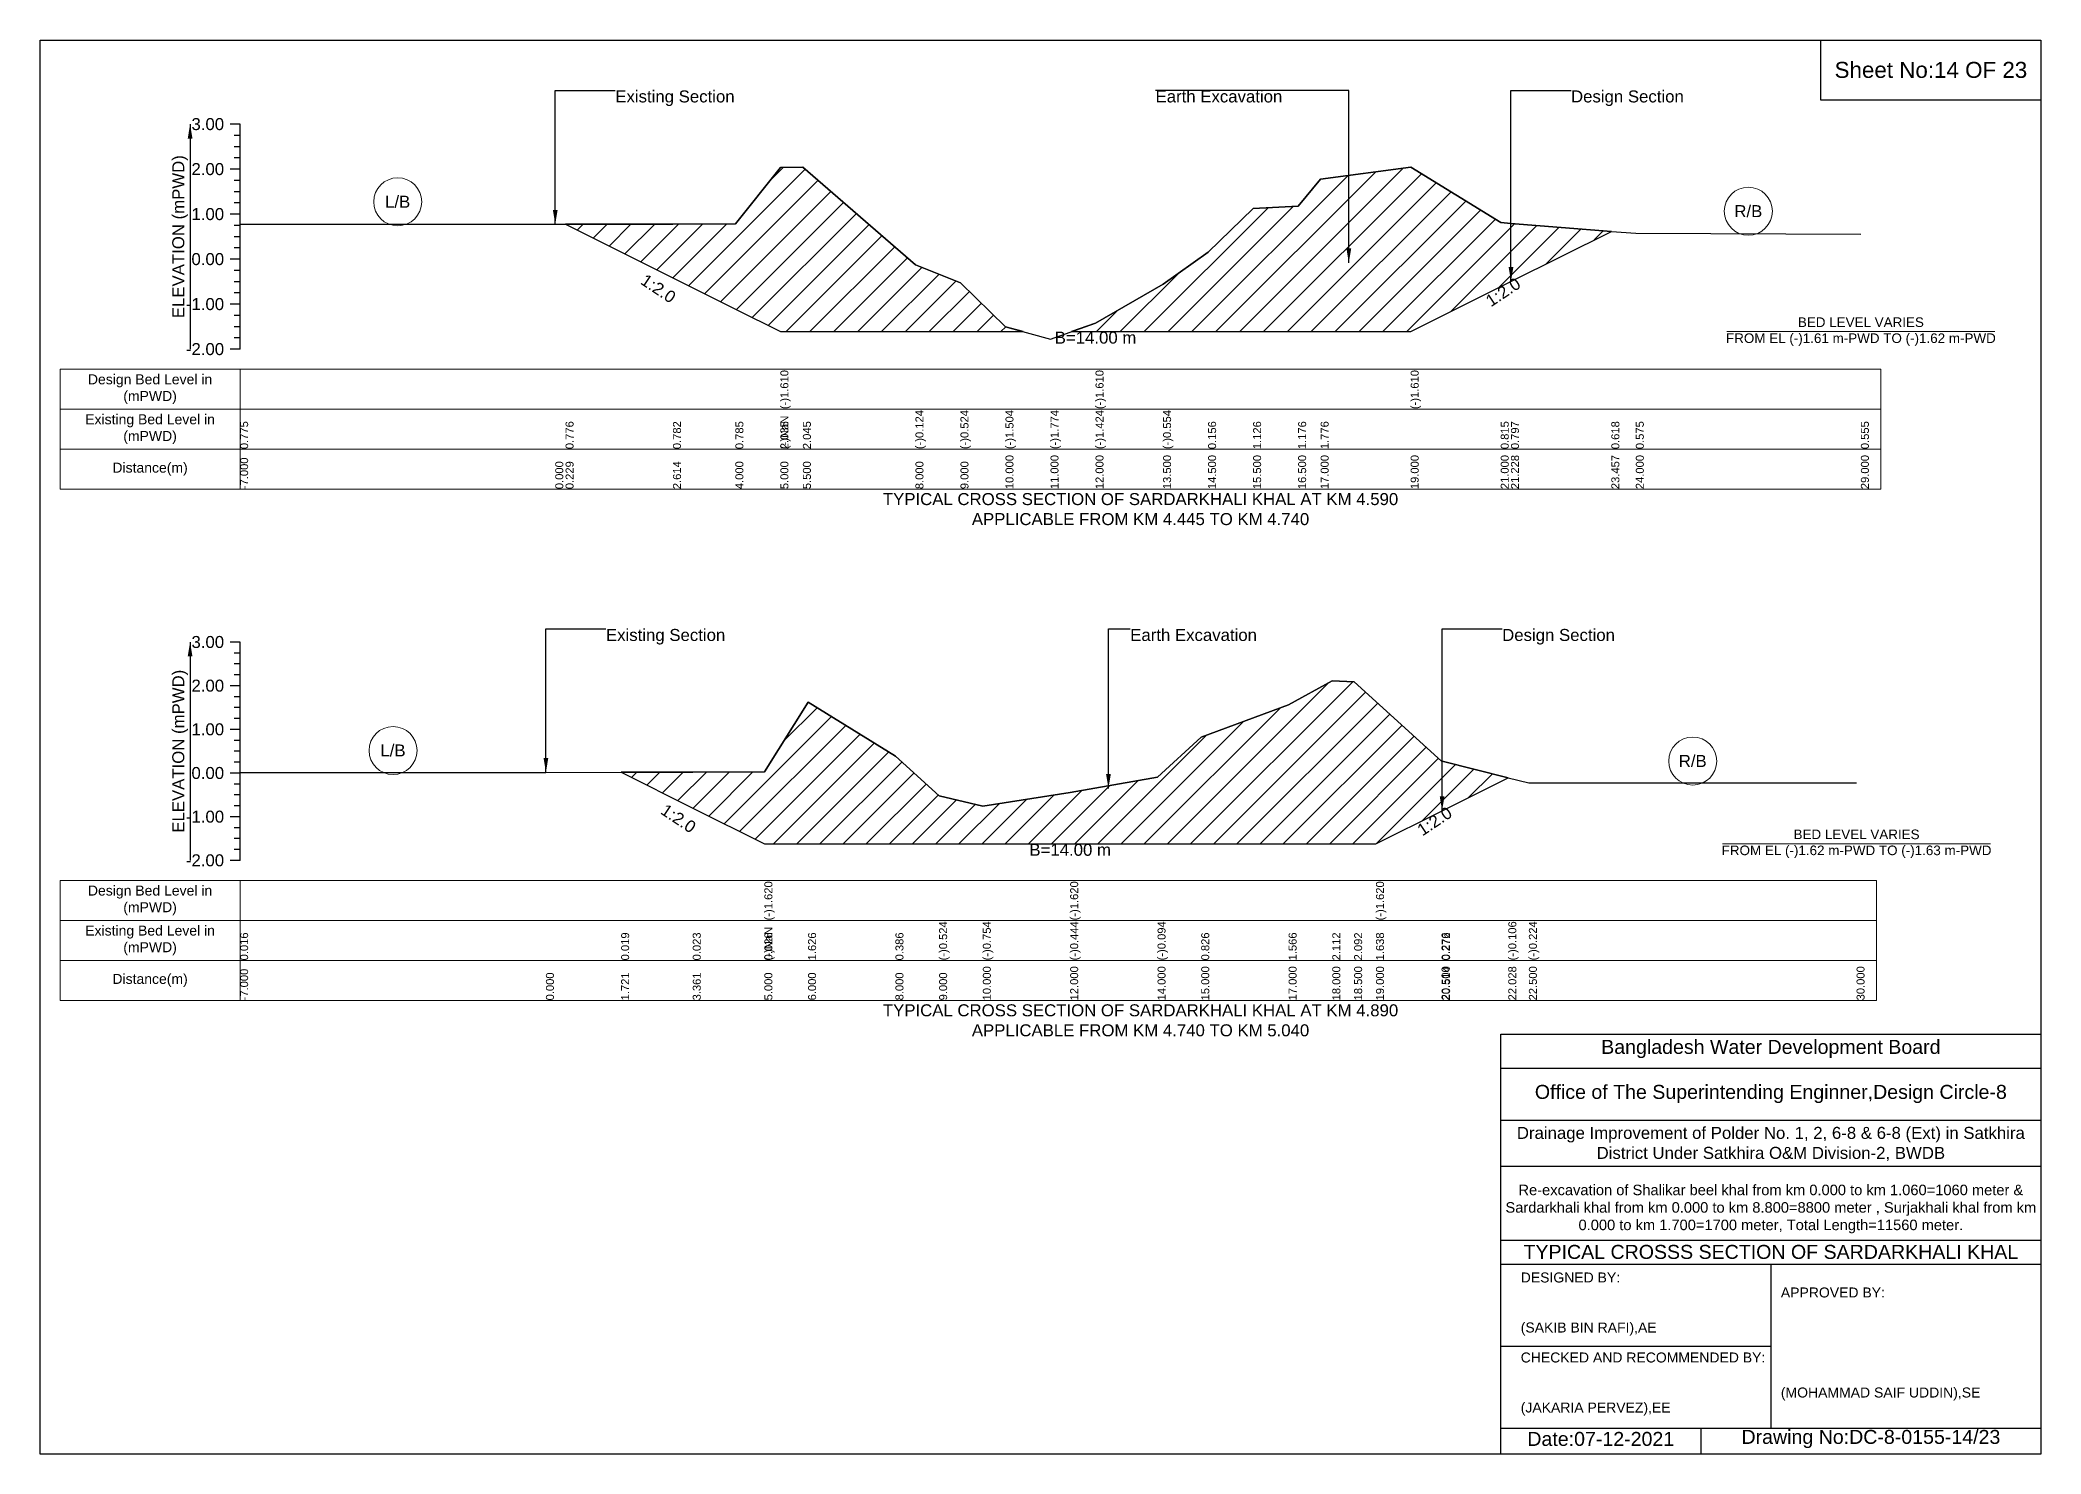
# Model space of a CAD drawing. Header units: inches. Extents: x 93000 to 506000, y -4242 to 0.
# Drawn here: x 230000 to 236000, y -4242 to 0 of the extents above; entities that cross this region are included whole.
import ezdxf

# ---------------------------------------------------------------- set-up
doc = ezdxf.new("R2010")
doc.units = ezdxf.units.IN
doc.header["$LTSCALE"] = 7
doc.header["$MEASUREMENT"] = 0
for name, color, linetype, lineweight in [('Cross section Data Border', 7, 'Continuous', 9), ('Cross Section Labels', 7, 'Continuous', 9), ('Existing_Bed_Level for Xsection', 7, 'Continuous', 25)]:
    doc.layers.add(name, color=color, linetype=linetype, lineweight=lineweight)
doc.styles.get("Standard").update_dxf_attribs({"font": 'arial.ttf'})
doc.dimstyles.get("Standard").update_dxf_attribs({"dimtxt": 0.18, "dimasz": 0.18, "dimexe": 0.18, "dimexo": 0.0625, "dimgap": 0.09, "dimtad": 0, "dimtih": 1, "dimtoh": 1, "dimdec": 4, "dimzin": 0, "dimdsep": 46, "dimtxsty": 'Standard', "dimcen": 0.09, "dimadec": 0, "dimazin": 0, "dimtfac": 1, "dimtdec": 4, "dimtofl": 0, "dimtmove": 0, "dimatfit": 3, "dimfxl": 1, "dimtolj": 1, "dimtzin": 0, "dimarcsym": 0})

msp = doc.modelspace()

# ---------------------------------------------------------------- hatches: boundary and pattern name
at = {"layer": 'Existing_Bed_Level for Xsection'}
h = msp.add_hatch(dxfattribs=at)
h.set_pattern_fill('ANSI31', color=256, scale=405, style=0)
h.paths.add_polyline_path([(231575.9, -552.8), (231897.9, -713.8), (232085, -807.4), (232220, -874.9), (232287.5, -874.9), (232625, -874.9), (232760, -874.9), (232895, -874.9), (232948, -874.9), (232895, -860.5), (232760, -728.2), (232625, -674.2), (232287.5, -381.4), (232220, -382.8), (232085, -551.5), (231897.9, -552)])
h = msp.add_hatch(dxfattribs=at)
h.set_pattern_fill('ANSI31', color=256, scale=405, style=0)
h.paths.add_polyline_path([(233093.3, -874.9), (233165, -874.9), (233367.5, -874.9), (233502.5, -874.9), (233637.5, -874.9), (233772.5, -874.9), (233840, -874.9), (234110, -874.9), (234380, -739.9), (234410.8, -724.4), (234711.7, -574), (234410.8, -550), (234380, -547.5), (234110, -381.4), (233840, -417.8), (233772.5, -498.8), (233637.5, -505.5), (233502.5, -636.5), (233367.5, -732.3), (233165, -849.8)])
h = msp.add_hatch(dxfattribs=at)
h.set_pattern_fill('ANSI31', color=256, scale=393, style=0)
h.paths.add_polyline_path([(231742.5, -2196.7), (231957.2, -2304.1), (232172, -2411.4), (232303, -2411.4), (232565, -2411.4), (232696, -2411.4), (232827, -2411.4), (233089, -2411.4), (233351, -2411.4), (233482, -2411.4), (233744, -2411.4), (233875, -2411.4), (233940.5, -2411.4), (234006, -2411.4), (234202.5, -2313.2), (234204.3, -2312.3), (234402.7, -2213.1), (234204.3, -2163.5), (234202.5, -2163.1), (234006, -1984.6), (233940.5, -1925.2), (233875, -1922.6), (233744, -1994.1), (233482, -2091), (233351, -2211.5), (233089, -2257.4), (232827, -2298), (232696, -2267.9), (232565, -2148.7), (232303, -1986.2), (232172, -2195.8), (231957.2, -2196.2)])

# ---------------------------------------------------------------- linework, layer by layer
for points in [[(230000, 0), (236000, 0), (236000, -4242), (230000, -4242)], [(235340, 0), (236000, 0), (236000, -180), (235340, -180)]]:
    msp.add_lwpolyline(points, close=True)
for points in [[(234380, -4242), (234380, -2982), (236000, -2982)], [(234380, -3084), (236000, -3084)], [(234380, -3240), (236000, -3240)], [(234380, -3378), (236000, -3378)], [(234380, -3600), (236000, -3600)], [(234380, -3672), (236000, -3672)], [(235190, -3672), (235190, -4164)], [(234380, -3918), (235190, -3918)], [(234380, -4164), (236000, -4164)], [(234980, -4164), (234980, -4242)]]:
    msp.add_lwpolyline(points)
at = {"layer": 'Cross section Data Border'}
for points in [[(230060, -987.5), (235520, -987.5), (235520, -1347.5), (230060, -1347.5)], [(230060, -2521.2), (235507, -2521.2), (235507, -2881.2), (230060, -2881.2)]]:
    msp.add_lwpolyline(points, close=True, dxfattribs=at)
for points in [[(230600, -987.5), (230600, -1347.5)], [(230060, -1107.5), (235520, -1107.5)], [(230060, -1227.5), (235520, -1227.5)], [(230600, -2521.2), (230600, -2881.2)], [(230060, -2641.2), (235507, -2641.2)], [(230060, -2761.2), (235507, -2761.2)]]:
    msp.add_lwpolyline(points, dxfattribs=at)
at = {"layer": 'Cross Section Labels'}
for points in [[(235058.1, -874.9), (235861.9, -874.9)], [(235045.1, -2411.4), (235848.9, -2411.4)]]:
    msp.add_lwpolyline(points, dxfattribs=at)
for centre in [(231072.5, -485.4), (235122.5, -513.7), (231058.5, -2131.6), (234955.8, -2163.1)]:
    msp.add_circle(centre, 72, dxfattribs=at)
at = {"layer": 'Existing_Bed_Level for Xsection'}
for points in [[(230600, -252.5), (230570, -252.5)], [(230600, -286.3), (230582, -286.3)], [(230600, -927.5), (230600, -792.5), (230600, -657.5), (230600, -522.5), (230600, -387.5), (230600, -252.5)], [(230600, -320), (230582, -320)], [(230600, -353.8), (230582, -353.8)], [(230600, -387.5), (230570, -387.5)], [(230600, -552.9), (231545, -552.9), (231575.9, -552.8), (231897.9, -552), (232085, -551.5), (232220, -382.8), (232220, -382.8), (232287.5, -381.4), (232625, -674.2), (232760, -728.2), (232895, -860.5), (233030, -897), (233165, -849.8), (233165, -849.8), (233367.5, -732.3), (233502.5, -636.5), (233637.5, -505.5), (233772.5, -498.8), (233840, -417.8), (234110, -381.4), (234110, -381.4), (234380, -547.5), (234410.8, -550), (234711.7, -574), (234785, -579.9), (235460, -582.6)], [(230600, -421.3), (230582, -421.3)], [(230600, -455), (230582, -455)], [(230600, -522.5), (230570, -522.5)], [(230600, -488.8), (230582, -488.8)], [(230600, -556.3), (230582, -556.3)], [(230600, -590), (230582, -590)], [(230600, -657.5), (230570, -657.5)], [(230600, -623.8), (230582, -623.8)], [(230600, -691.3), (230582, -691.3)], [(230600, -725), (230582, -725)], [(230600, -758.8), (230582, -758.8)], [(230600, -792.5), (230570, -792.5)], [(230600, -826.3), (230582, -826.3)], [(230600, -860), (230582, -860)], [(230600, -893.8), (230582, -893.8)], [(230600, -927.5), (230570, -927.5)], [(230600, -1806.2), (230570, -1806.2)], [(230600, -1839), (230582, -1839)], [(230600, -2461.2), (230600, -2330.2), (230600, -2199.2), (230600, -2068.2), (230600, -1937.2), (230600, -1806.2)], [(230600, -1871.7), (230582, -1871.7)], [(230600, -1904.5), (230582, -1904.5)], [(230600, -1937.2), (230570, -1937.2)], [(230600, -1970), (230582, -1970)], [(230600, -2197.1), (231517, -2197.1), (231742.5, -2196.7), (231957.2, -2196.2), (232172, -2195.8), (232172, -2195.8), (232303, -1986.2), (232565, -2148.7), (232696, -2267.9), (232827, -2298), (233089, -2257.4), (233089, -2257.4), (233351, -2211.5), (233482, -2091), (233744, -1994.1), (233875, -1922.6), (233940.5, -1925.2), (234006, -1984.6), (234006, -1984.6), (234202.5, -2163.1), (234204.3, -2163.5), (234402.7, -2213.1), (234464.5, -2228.6), (235447, -2228.6)], [(230600, -2002.7), (230582, -2002.7)], [(230600, -2035.5), (230582, -2035.5)], [(230600, -2068.2), (230570, -2068.2)], [(230600, -2101), (230582, -2101)], [(230600, -2133.7), (230582, -2133.7)], [(230600, -2199.2), (230570, -2199.2)], [(230600, -2166.5), (230582, -2166.5)], [(230600, -2232), (230582, -2232)], [(230600, -2264.7), (230582, -2264.7)], [(230600, -2330.2), (230570, -2330.2)], [(230600, -2297.5), (230582, -2297.5)], [(230600, -2363), (230582, -2363)], [(230600, -2395.7), (230582, -2395.7)], [(230600, -2428.5), (230582, -2428.5)], [(230600, -2461.2), (230570, -2461.2)]]:
    msp.add_lwpolyline(points, dxfattribs=at)
for points in [[(231575.9, -552.8), (231897.9, -713.8), (232085, -807.4), (232220, -874.9), (232220, -874.9), (232287.5, -874.9), (232625, -874.9), (232760, -874.9), (232895, -874.9), (232948, -874.9), (232895, -860.5), (232760, -728.2), (232625, -674.2), (232287.5, -381.4), (232220, -382.8), (232220, -382.8), (232085, -551.5), (231897.9, -552)], [(233093.3, -874.9), (233165, -874.9), (233165, -874.9), (233367.5, -874.9), (233502.5, -874.9), (233637.5, -874.9), (233772.5, -874.9), (233840, -874.9), (234110, -874.9), (234110, -874.9), (234380, -739.9), (234410.8, -724.4), (234711.7, -574), (234410.8, -550), (234380, -547.5), (234110, -381.4), (234110, -381.4), (233840, -417.8), (233772.5, -498.8), (233637.5, -505.5), (233502.5, -636.5), (233367.5, -732.3), (233165, -849.8), (233165, -849.8)], [(231742.5, -2196.7), (231957.2, -2304.1), (232172, -2411.4), (232172, -2411.4), (232303, -2411.4), (232565, -2411.4), (232696, -2411.4), (232827, -2411.4), (233089, -2411.4), (233089, -2411.4), (233351, -2411.4), (233482, -2411.4), (233744, -2411.4), (233875, -2411.4), (233940.5, -2411.4), (234006, -2411.4), (234006, -2411.4), (234202.5, -2313.2), (234204.3, -2312.3), (234402.7, -2213.1), (234204.3, -2163.5), (234202.5, -2163.1), (234006, -1984.6), (234006, -1984.6), (233940.5, -1925.2), (233875, -1922.6), (233744, -1994.1), (233482, -2091), (233351, -2211.5), (233089, -2257.4), (233089, -2257.4), (232827, -2298), (232696, -2267.9), (232565, -2148.7), (232303, -1986.2), (232172, -2195.8), (232172, -2195.8), (231957.2, -2196.2)]]:
    msp.add_lwpolyline(points, close=True, dxfattribs=at)

# ---------------------------------------------------------------- texts
at = {"attachment_point": 5}
for s, insert, char_height in [('Sheet No:14 OF 23', (235670, -90), 48), ('Bangladesh Water Development Board', (235190, -3027), 42), ('Office of The Superintending Enginner,Design Circle-8', (235190, -3162), 42)]:
    msp.add_mtext(s, dxfattribs=dict(at, insert=insert, char_height=char_height))
for s, insert, char_height, width, attachment_point in [('Drainage Improvement of Polder No. 1, 2, 6-8 & 6-8 (Ext) in Satkhira District Under Satkhira O&M Division-2, BWDB', (235190, -3312), 36, 1680, 5), ('Re-excavation of Shalikar beel khal from km 0.000 to km 1.060=1060 meter & Sardarkhali khal from km 0.000 to km 8.800=8800 meter , Surjakhali khal from km 0.000 to km 1.700=1700 meter, Total Length=11560 meter.', (235190, -3507), 31.4683, 1620, 5), ('TYPICAL CROSSS SECTION OF SARDARKHALI KHAL', (235190, -3636), 42, 1680, 5), ('DESIGNED BY:^J^J^J(SAKIB BIN RAFI),AE', (234440, -3792), 30, 840, 4), ('APPROVED BY:^J^J^J^J^J^J(MOHAMMAD SAIF UDDIN),SE', (235220, -3912), 30, 840, 4), ('CHECKED AND RECOMMENDED BY:^J^J^J(JAKARIA PERVEZ),EE', (234440, -4032), 30, 840, 4), ('Date:07-12-2021', (234680, -4197), 42, 840, 5), ('Drawing No:DC-8-0155-14/23', (235490, -4197), 42, 1320, 5)]:
    msp.add_mtext(s, dxfattribs=dict(insert=insert, char_height=char_height, width=width, attachment_point=attachment_point))
at = {"layer": 'Cross section Data Border', "char_height": 30, "width": 480, "attachment_point": 5}
for s, insert in [('Design Bed Level in (mPWD)', (230330, -1047.5)), ('Existing Bed Level in (mPWD)', (230330, -1167.5)), ('Distance(m)', (230330, -1287.5)), ('Design Bed Level in (mPWD)', (230330, -2581.2)), ('Existing Bed Level in (mPWD)', (230330, -2701.2)), ('Distance(m)', (230330, -2821.2))]:
    msp.add_mtext(s, dxfattribs=dict(at, insert=insert))
at = {"layer": 'Cross Section Labels'}
for s, insert, char_height, attachment_point in [('Existing Section', (231725, -151.3), 36, 1), ('Earth Excavation', (233345, -151.3), 36, 1), ('Design Section', (234590.8, -151.3), 36, 1), ('L/B', (231072.5, -485.4), 36, 5), ('R/B', (235122.5, -513.7), 36, 5), ('BED LEVEL VARIES ^JFROM EL (-)1.61 m-PWD TO (-)1.62 m-PWD', (235460, -874.9), 28.8, 5), ('B=14.00 m', (233165, -874.9), 36, 2), ('TYPICAL CROSS SECTION OF SARDARKHALI KHAL AT KM 4.590^JAPPLICABLE FROM KM 4.445 TO KM 4.740', (233300, -1407.5), 36, 5), ('Existing Section', (231697, -1766.9), 36, 1), ('Earth Excavation', (233269, -1766.9), 36, 1), ('Design Section', (234384.3, -1766.9), 36, 1), ('L/B', (231058.5, -2131.6), 36, 5), ('R/B', (234955.8, -2163.1), 36, 5), ('BED LEVEL VARIES ^JFROM EL (-)1.62 m-PWD TO (-)1.63 m-PWD', (235447, -2411.4), 28.8, 5), ('B=14.00 m', (233089, -2411.4), 36, 2), ('TYPICAL CROSS SECTION OF SARDARKHALI KHAL AT KM 4.890^JAPPLICABLE FROM KM 4.740 TO KM 5.040', (233300, -2941.2), 36, 5)]:
    msp.add_mtext(s, dxfattribs=dict(at, insert=insert, char_height=char_height, attachment_point=attachment_point))
at = {"layer": 'Cross Section Labels', "char_height": 36, "attachment_point": 2}
for insert, rotation in [((231864.2, -730.7), 326.30993), ((234377.1, -741.3), 33.69007), ((231924.5, -2320.4), 326.30993), ((234171.6, -2328.7), 33.69007)]:
    msp.add_mtext('1:2.0', dxfattribs=dict(at, insert=insert, rotation=rotation))
at = {"layer": 'Existing_Bed_Level for Xsection', "char_height": 36, "attachment_point": 6}
for s, insert in [('3.00', (230552, -252.5)), ('2.00', (230552, -387.5)), ('1.00', (230552, -522.5)), ('0.00', (230552, -657.5)), ('-1.00', (230552, -792.5)), ('-2.00', (230552, -927.5)), ('3.00', (230552, -1806.2)), ('2.00', (230552, -1937.2)), ('1.00', (230552, -2068.2)), ('0.00', (230552, -2199.2)), ('-1.00', (230552, -2330.2)), ('-2.00', (230552, -2461.2))]:
    msp.add_mtext(s, dxfattribs=dict(at, insert=insert))
at = {"layer": 'Existing_Bed_Level for Xsection', "rotation": 90}
for s, insert, char_height, attachment_point in [('ELEVATION (mPWD)', (230420, -590), 36, 5), ('(-)1.610', (232220, -1107.5), 24, 1), ('(-)1.610', (233165, -1107.5), 24, 1), ('(-)1.610', (234110, -1107.5), 24, 1), ('(-)NaN', (232220, -1227.5), 24, 1), ('(-)NaN', (232220, -1227.5), 24, 1), ('(-)0.124', (232625, -1227.5), 24, 1), ('(-)0.524', (232760, -1227.5), 24, 1), ('(-)1.504', (232895, -1227.5), 24, 1), ('(-)1.774', (233030, -1227.5), 24, 1), ('(-)1.424', (233165, -1227.5), 24, 1), ('(-)1.424', (233165, -1227.5), 24, 1), ('(-)1.424', (233165, -1227.5), 24, 1), ('(-)0.554', (233367.5, -1227.5), 24, 1), ('0.775', (230600, -1227.5), 24, 1), ('0.775', (230600, -1227.5), 24, 1), ('0.776', (231575.9, -1227.5), 24, 1), ('0.782', (231897.9, -1227.5), 24, 1), ('0.785', (232085, -1227.5), 24, 1), ('2.035', (232220, -1227.5), 24, 1), ('2.035', (232220, -1227.5), 24, 1), ('2.045', (232287.5, -1227.5), 24, 1), ('2.045', (232287.5, -1227.5), 24, 1), ('2.045', (232287.5, -1227.5), 24, 1), ('0.156', (233502.5, -1227.5), 24, 1), ('1.126', (233637.5, -1227.5), 24, 1), ('1.176', (233772.5, -1227.5), 24, 1), ('1.776', (233840, -1227.5), 24, 1), ('0.815', (234380, -1227.5), 24, 1), ('0.797', (234410.8, -1227.5), 24, 1), ('0.618', (234711.7, -1227.5), 24, 1), ('0.575', (234785, -1227.5), 24, 1), ('0.555', (235460, -1227.5), 24, 1), ('-7.000', (230600, -1347.5), 24, 1), ('10.000', (232895, -1347.5), 24, 1), ('11.000', (233030, -1347.5), 24, 1), ('12.000', (233165, -1347.5), 24, 1), ('12.000', (233165, -1347.5), 24, 1), ('12.000', (233165, -1347.5), 24, 1), ('13.500', (233367.5, -1347.5), 24, 1), ('14.500', (233502.5, -1347.5), 24, 1), ('15.500', (233637.5, -1347.5), 24, 1), ('16.500', (233772.5, -1347.5), 24, 1), ('17.000', (233840, -1347.5), 24, 1), ('19.000', (234110, -1347.5), 24, 1), ('19.000', (234110, -1347.5), 24, 1), ('19.000', (234110, -1347.5), 24, 1), ('21.000', (234380, -1347.5), 24, 1), ('21.228', (234410.8, -1347.5), 24, 1), ('23.457', (234711.7, -1347.5), 24, 1), ('24.000', (234785, -1347.5), 24, 1), ('29.000', (235460, -1347.5), 24, 1), ('0.000', (231545, -1347.5), 24, 1), ('0.229', (231575.9, -1347.5), 24, 1), ('2.614', (231897.9, -1347.5), 24, 1), ('4.000', (232085, -1347.5), 24, 1), ('5.000', (232220, -1347.5), 24, 1), ('5.000', (232220, -1347.5), 24, 1), ('5.000', (232220, -1347.5), 24, 1), ('5.500', (232287.5, -1347.5), 24, 1), ('8.000', (232625, -1347.5), 24, 1), ('9.000', (232760, -1347.5), 24, 1), ('ELEVATION (mPWD)', (230420, -2133.7), 36, 5), ('(-)1.620', (232172, -2641.2), 24, 1), ('(-)1.620', (233089, -2641.2), 24, 1), ('(-)1.620', (234006, -2641.2), 24, 1), ('0.016', (230600, -2761.2), 24, 1), ('0.016', (230600, -2761.2), 24, 1), ('0.019', (231742.5, -2761.2), 24, 1), ('0.023', (231957.2, -2761.2), 24, 1), ('(-)NaN', (232172, -2761.2), 24, 1), ('(-)NaN', (232172, -2761.2), 24, 1), ('0.026', (232172, -2761.2), 24, 1), ('0.026', (232172, -2761.2), 24, 1), ('1.626', (232303, -2761.2), 24, 1), ('0.386', (232565, -2761.2), 24, 1), ('(-)0.524', (232696, -2761.2), 24, 1), ('(-)0.754', (232827, -2761.2), 24, 1), ('(-)0.444', (233089, -2761.2), 24, 1), ('(-)0.444', (233089, -2761.2), 24, 1), ('(-)0.094', (233351, -2761.2), 24, 1), ('0.826', (233482, -2761.2), 24, 1), ('1.566', (233744, -2761.2), 24, 1), ('2.112', (233875, -2761.2), 24, 1), ('2.092', (233940.5, -2761.2), 24, 1), ('1.638', (234006, -2761.2), 24, 1), ('1.638', (234006, -2761.2), 24, 1), ('1.638', (234006, -2761.2), 24, 1), ('0.276', (234202.5, -2761.2), 24, 1), ('0.272', (234204.3, -2761.2), 24, 1), ('(-)0.106', (234402.7, -2761.2), 24, 1), ('(-)0.224', (234464.5, -2761.2), 24, 1), ('(-)0.224', (234464.5, -2761.2), 24, 1), ('-7.000', (230600, -2881.2), 24, 1), ('0.000', (231517, -2881.2), 24, 1), ('1.721', (231742.5, -2881.2), 24, 1), ('3.361', (231957.2, -2881.2), 24, 1), ('5.000', (232172, -2881.2), 24, 1), ('5.000', (232172, -2881.2), 24, 1), ('5.000', (232172, -2881.2), 24, 1), ('6.000', (232303, -2881.2), 24, 1), ('8.000', (232565, -2881.2), 24, 1), ('9.000', (232696, -2881.2), 24, 1), ('10.000', (232827, -2881.2), 24, 1), ('12.000', (233089, -2881.2), 24, 1), ('12.000', (233089, -2881.2), 24, 1), ('12.000', (233089, -2881.2), 24, 1), ('14.000', (233351, -2881.2), 24, 1), ('15.000', (233482, -2881.2), 24, 1), ('17.000', (233744, -2881.2), 24, 1), ('18.000', (233875, -2881.2), 24, 1), ('18.500', (233940.5, -2881.2), 24, 1), ('19.000', (234006, -2881.2), 24, 1), ('19.000', (234006, -2881.2), 24, 1), ('19.000', (234006, -2881.2), 24, 1), ('20.500', (234202.5, -2881.2), 24, 1), ('20.514', (234204.3, -2881.2), 24, 1), ('22.028', (234402.7, -2881.2), 24, 1), ('22.500', (234464.5, -2881.2), 24, 1), ('30.000', (235447, -2881.2), 24, 1)]:
    msp.add_mtext(s, dxfattribs=dict(at, insert=insert, char_height=char_height, attachment_point=attachment_point))

# ---------------------------------------------------------------- leaders
at = {"layer": 'Cross Section Labels', "annotation_type": 0, "has_hookline": 1}
for points, hookline_direction, text_width in [([(231545, -552.9), (231545, -151.3), (231724.9, -151.3)], 0, 350.4), ([(233924.5, -668.6), (233924.5, -151.3), (233345.1, -151.3)], 1, 372.7), ([(234410.8, -724.4), (234410.8, -151.3), (234590.8, -151.3)], 0, 330.9), ([(231517, -2197.1), (231517, -1766.9), (231696.9, -1766.9)], 0, 350.4), ([(233203.7, -2245.3), (233203.7, -1766.9), (233268.9, -1766.9)], 0, 372.7), ([(234204.3, -2312.3), (234204.3, -1766.9), (234384.2, -1766.9)], 0, 330.9)]:
    msp.add_leader(points, dimstyle='Standard', override={"dimasz": 43.2}, dxfattribs=dict(at, hookline_direction=hookline_direction, text_width=text_width))
at = {"layer": 'Existing_Bed_Level for Xsection'}
for points in [[(230450, -252.5), (230450, -927.5)], [(230450, -1806.2), (230450, -2461.2)]]:
    msp.add_leader(points, dimstyle='Standard', override={"dimasz": 43.2}, dxfattribs=at)

doc.saveas('drawing.dxf')
